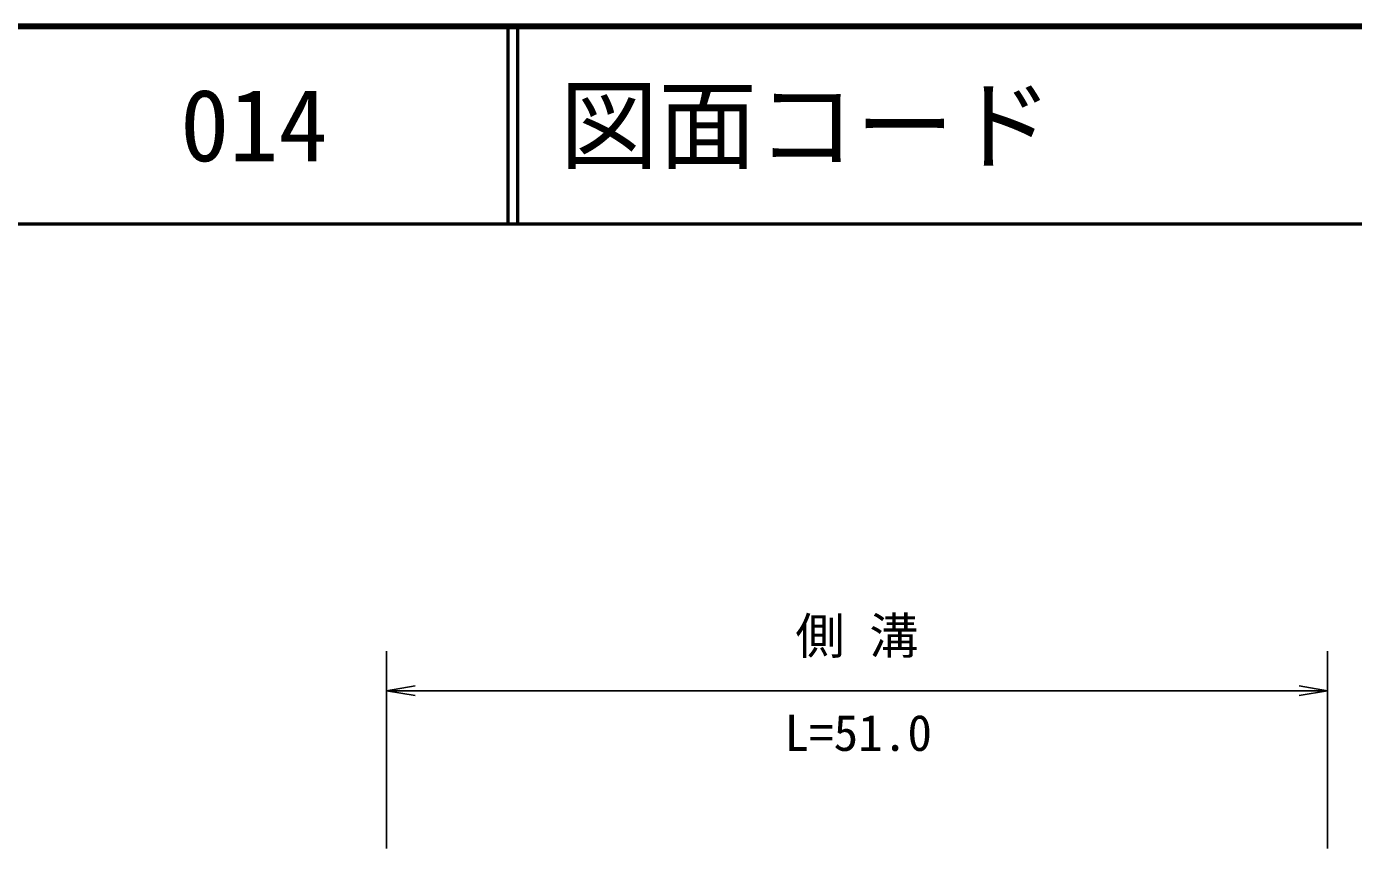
# Model space of a CAD drawing. Units: millimetres, scale not verified. Extents: x 40000 to 680000, y 20000 to 380000.
# Drawn here: x 93356 to 160616, y 338316 to 380000 of the extents above; entities that cross this region are included whole.
import ezdxf
from ezdxf.enums import TextEntityAlignment as Align

# ---------------------------------------------------------------- set-up
doc = ezdxf.new("R2010")
doc.units = ezdxf.units.MM
doc.header["$LTSCALE"] = 1000
for name, color, linetype, lineweight in [('M-STR-STR3', 7, 'Continuous', 25), ('M-TTL', 2, 'Continuous', 140), ('M-TTL-LINE', 7, 'Continuous', 50)]:
    doc.layers.add(name, color=color, linetype=linetype, lineweight=lineweight)
doc.layers.add('M-TTL-TXT', color=7, linetype='Continuous')
doc.styles.add('ＭＳ ゴシック', font='')
doc.styles.get('ＭＳ ゴシック').set_extended_font_data('MS Gothic')

# ---------------------------------------------------------------- blocks, each defined once
blk = doc.blocks.new('open_arrow')
at = {"color": 0, "linetype": 'Continuous', "lineweight": -2}
blk.add_lwpolyline([(7.5, 1.25), (0, 0), (7.5, -1.25)], dxfattribs=at)

msp = doc.modelspace()

# ---------------------------------------------------------------- linework, layer by layer
at = {"layer": 'M-STR-STR3'}
for p, q in [((111600, 338316), (111600, 348316)), ((159303, 338316), (159303, 348316)), ((159303, 346316), (111600, 346316))]:
    msp.add_line(p, q, dxfattribs=at)
at = {"layer": 'M-TTL'}
msp.add_line((680000, 380000), (40000, 380000), dxfattribs=at)
at = {"layer": 'M-TTL-LINE'}
for p, q in [((117750, 380000), (117750, 370000)), ((118250, 380000), (118250, 370000)), ((40000, 370000), (680000, 370000))]:
    msp.add_line(p, q, dxfattribs=at)

# ---------------------------------------------------------------- block references
at = {"layer": 'M-STR-STR3', "xscale": 193, "yscale": 193}
msp.add_blockref('open_arrow', (111600, 346316), dxfattribs=at)
at = {"layer": 'M-STR-STR3', "xscale": 193, "yscale": 193, "rotation": 180}
msp.add_blockref('open_arrow', (159303, 346316), dxfattribs=at)

# ---------------------------------------------------------------- texts
at = {"layer": 'M-STR-STR3', "style": 'ＭＳ ゴシック'}
for s, p in [('側 溝', (132326, 347634)), ('L=51.0', (131772, 342714))]:
    msp.add_text(s, height=1833, dxfattribs=at).set_placement(p, align=Align.BOTTOM_LEFT)
at = {"layer": 'M-TTL-TXT', "style": 'ＭＳ ゴシック'}
for s, p in [('014', (101142, 375000)), ('図面コード', (120380, 375000))]:
    msp.add_text(s, height=3666, dxfattribs=at).set_placement(p, align=Align.MIDDLE_LEFT)

doc.saveas('drawing.dxf')
